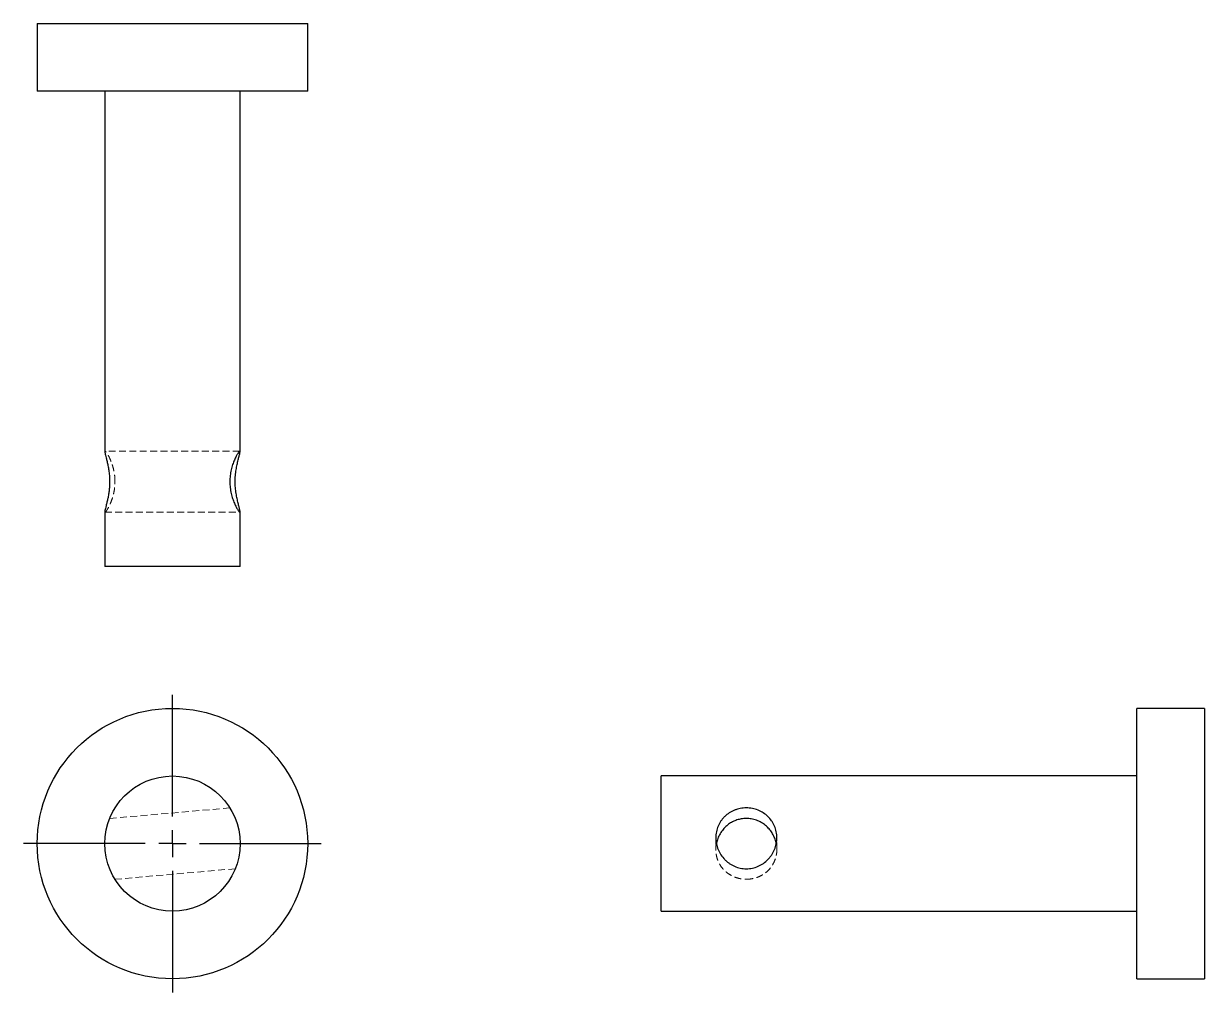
# Model space of a CAD drawing. Header units: millimetres. Extents: x 56 to 273, y 30 to 208.
import ezdxf

# ---------------------------------------------------------------- set-up
doc = ezdxf.new("R2010")
doc.units = ezdxf.units.MM
doc.linetypes.add('HIDDEN', pattern=[1.905, 1.27, -0.635])
doc.layers.add('10', color=7, linetype='Continuous')

# ---------------------------------------------------------------- blocks, each defined once
blk = doc.blocks.new('SW_CENTERMARKSYMBOL_0')
at = {"layer": '10', "color": 0}
for p, q in [((0, 5), (0, 27.4)), ((0, 0), (0, 2.5)), ((-5, 0), (-27.4, 0)), ((0, 0), (-2.5, 0)), ((0, 0), (0, -2.5)), ((0, 0), (2.5, 0)), ((5, 0), (27.4, 0)), ((0, -5), (0, -27.4))]:
    blk.add_line(p, q, dxfattribs=at)

msp = doc.modelspace()

# ---------------------------------------------------------------- linework, layer by layer
at = {"color": 7, "linetype": 'Continuous', "lineweight": 25}
for p, q in [((58.1, 208), (58.1, 195.55)), ((58.1, 208), (107.9, 208)), ((107.9, 195.55), (107.9, 208)), ((107.9, 195.55), (58.1, 195.55)), ((70.55, 195.55), (70.55, 129.17)), ((95.45, 129.16), (95.45, 195.55)), ((70.55, 118.16), (70.55, 108)), ((95.45, 108), (95.45, 118.16)), ((95.45, 108), (70.55, 108)), ((273, 81.9), (260.55, 81.9)), ((260.55, 32.2), (260.55, 81.9)), ((273, 81.9), (273, 32.2)), ((260.55, 69.45), (173, 69.45)), ((173, 44.55), (173, 69.45)), ((173, 44.55), (260.55, 44.55)), ((260.55, 32.1), (260.55, 32.2)), ((260.55, 32.1), (273, 32.1)), ((273, 32.2), (273, 32.1))]:
    msp.add_line(p, q, dxfattribs=at)
at = {"color": 7, "linetype": 'HIDDEN', "lineweight": 18}
for p, q in [((95.4, 129.29), (70.61, 129.29)), ((70.55, 118.04), (95.45, 118.04)), ((93.59, 63.57), (71.44, 61.63)), ((183.04, 58.09), (183.04, 55.91)), ((194.29, 55.92), (194.29, 58.08)), ((72.42, 50.43), (94.56, 52.37))]:
    msp.add_line(p, q, dxfattribs=at)
at = {"color": 7, "linetype": 'Continuous', "lineweight": 25}
for radius in [24.9, 12.45]:
    msp.add_circle((83, 57), radius, dxfattribs=at)
for points, knots in [([(70.55, 129.17), (70.55, 129.16), (70.54, 129.12), (70.58, 128.9), (70.67, 128.53), (70.8, 128.02), (70.97, 127.38), (71.14, 126.63), (71.29, 125.76), (71.4, 124.83), (71.45, 123.88), (71.44, 122.98), (71.36, 122.12), (71.25, 121.32), (71.11, 120.56), (70.94, 119.85), (70.78, 119.22), (70.65, 118.7), (70.56, 118.33), (70.56, 118.21), (70.56, 118.16)], [0, 0, 0, 0, 0.009773, 0.066027, 0.121667, 0.178695, 0.238804, 0.300508, 0.36305, 0.427679, 0.485644, 0.545604, 0.599075, 0.653976, 0.709958, 0.76729, 0.828692, 0.891829, 0.953675, 1, 1, 1, 1]), ([(94.56, 123.66), (94.56, 123.29), (94.57, 122.92), (94.63, 122.19), (94.67, 121.83), (94.78, 121.15), (94.84, 120.83), (94.94, 120.38), (94.97, 120.23), (95.03, 119.95), (95.07, 119.82), (95.16, 119.43), (95.22, 119.2), (95.33, 118.79), (95.37, 118.62), (95.42, 118.41), (95.43, 118.34), (95.44, 118.23), (95.45, 118.19), (95.45, 118.08), (95.44, 118.04), (95.37, 118.04), (95.32, 118.08), (95.19, 118.22), (95.11, 118.33), (94.93, 118.62), (94.83, 118.79), (94.68, 119.1), (94.62, 119.21), (94.51, 119.44), (94.46, 119.56), (94.3, 119.94), (94.19, 120.23), (93.99, 120.83), (93.9, 121.15), (93.79, 121.66), (93.75, 121.83), (93.69, 122.19), (93.66, 122.37), (93.6, 122.91), (93.58, 123.28), (93.58, 123.84), (93.58, 124.03), (93.6, 124.4), (93.62, 124.59), (93.68, 125.13), (93.74, 125.48), (93.9, 126.17), (93.99, 126.49), (94.19, 127.09), (94.3, 127.38), (94.51, 127.89), (94.62, 128.12), (94.78, 128.43), (94.83, 128.52), (94.93, 128.7), (94.98, 128.78), (95.11, 128.99), (95.19, 129.1), (95.32, 129.25), (95.37, 129.28), (95.42, 129.29), (95.43, 129.28), (95.45, 129.24), (95.45, 129.21), (95.45, 129.1), (95.43, 128.99), (95.39, 128.78), (95.37, 128.7), (95.33, 128.53), (95.3, 128.43), (95.25, 128.23), (95.22, 128.12), (95.16, 127.89), (95.13, 127.77), (95.04, 127.38), (94.97, 127.1), (94.84, 126.5), (94.78, 126.17), (94.67, 125.5), (94.63, 125.15), (94.57, 124.42), (94.56, 124.04), (94.56, 123.66)], [0, 0, 0, 0, 0.03125, 0.03125, 0.0625, 0.0625, 0.09375, 0.09375, 0.109375, 0.109375, 0.125, 0.125, 0.15625, 0.15625, 0.1875, 0.1875, 0.203125, 0.203125, 0.21875, 0.21875, 0.25, 0.25, 0.28125, 0.28125, 0.3125, 0.3125, 0.34375, 0.34375, 0.359375, 0.359375, 0.375, 0.375, 0.40625, 0.40625, 0.4375, 0.4375, 0.453125, 0.453125, 0.46875, 0.46875, 0.5, 0.5, 0.515625, 0.515625, 0.53125, 0.53125, 0.5625, 0.5625, 0.59375, 0.59375, 0.625, 0.625, 0.65625, 0.65625, 0.671875, 0.671875, 0.6875, 0.6875, 0.71875, 0.71875, 0.75, 0.75, 0.765625, 0.765625, 0.78125, 0.78125, 0.8125, 0.8125, 0.828125, 0.828125, 0.84375, 0.84375, 0.859375, 0.859375, 0.875, 0.875, 0.90625, 0.90625, 0.9375, 0.9375, 0.96875, 0.96875, 1, 1, 1, 1]), ([(188.66, 52.37), (188.29, 52.37), (187.92, 52.41), (187.19, 52.56), (186.83, 52.67), (186.15, 52.97), (185.83, 53.14), (185.38, 53.46), (185.23, 53.57), (184.95, 53.81), (184.82, 53.93), (184.43, 54.33), (184.2, 54.62), (183.79, 55.23), (183.62, 55.56), (183.41, 56.07), (183.34, 56.25), (183.23, 56.6), (183.19, 56.79), (183.08, 57.34), (183.04, 57.71), (183.04, 58.46), (183.08, 58.83), (183.22, 59.54), (183.33, 59.9), (183.62, 60.56), (183.79, 60.88), (184.1, 61.32), (184.21, 61.46), (184.44, 61.74), (184.56, 61.87), (184.94, 62.24), (185.23, 62.46), (185.83, 62.85), (186.15, 63.02), (186.66, 63.22), (186.83, 63.28), (187.19, 63.38), (187.37, 63.43), (187.91, 63.53), (188.28, 63.57), (188.84, 63.57), (189.03, 63.56), (189.4, 63.53), (189.59, 63.5), (190.13, 63.4), (190.48, 63.29), (191.17, 63.02), (191.49, 62.85), (192.09, 62.47), (192.38, 62.24), (192.89, 61.75), (193.12, 61.48), (193.43, 61.03), (193.52, 60.88), (193.7, 60.56), (193.78, 60.4), (193.99, 59.9), (194.1, 59.56), (194.25, 58.83), (194.28, 58.46), (194.29, 57.91), (194.28, 57.72), (194.24, 57.35), (194.21, 57.16), (194.1, 56.61), (193.99, 56.26), (193.78, 55.74), (193.7, 55.57), (193.53, 55.24), (193.43, 55.08), (193.23, 54.78), (193.12, 54.63), (192.89, 54.34), (192.77, 54.2), (192.38, 53.8), (192.1, 53.57), (191.5, 53.15), (191.17, 52.97), (190.5, 52.67), (190.15, 52.56), (189.42, 52.41), (189.04, 52.37), (188.66, 52.37)], [0, 0, 0, 0, 0.03125, 0.03125, 0.0625, 0.0625, 0.09375, 0.09375, 0.109375, 0.109375, 0.125, 0.125, 0.15625, 0.15625, 0.1875, 0.1875, 0.203125, 0.203125, 0.21875, 0.21875, 0.25, 0.25, 0.28125, 0.28125, 0.3125, 0.3125, 0.34375, 0.34375, 0.359375, 0.359375, 0.375, 0.375, 0.40625, 0.40625, 0.4375, 0.4375, 0.453125, 0.453125, 0.46875, 0.46875, 0.5, 0.5, 0.515625, 0.515625, 0.53125, 0.53125, 0.5625, 0.5625, 0.59375, 0.59375, 0.625, 0.625, 0.65625, 0.65625, 0.671875, 0.671875, 0.6875, 0.6875, 0.71875, 0.71875, 0.75, 0.75, 0.765625, 0.765625, 0.78125, 0.78125, 0.8125, 0.8125, 0.828125, 0.828125, 0.84375, 0.84375, 0.859375, 0.859375, 0.875, 0.875, 0.90625, 0.90625, 0.9375, 0.9375, 0.96875, 0.96875, 1, 1, 1, 1]), ([(194.17, 57.02), (194.16, 57.06), (194.11, 57.4), (193.9, 58), (193.53, 58.8), (193.02, 59.54), (192.38, 60.21), (191.63, 60.79), (190.76, 61.25), (189.83, 61.53), (188.88, 61.66), (187.98, 61.61), (187.12, 61.43), (186.32, 61.13), (185.56, 60.69), (184.85, 60.13), (184.22, 59.43), (183.7, 58.62), (183.32, 57.79), (183.21, 57.23), (183.16, 56.99)], [0, 0, 0, 0, 0.008562, 0.064835, 0.120494, 0.177542, 0.237672, 0.299397, 0.36196, 0.426611, 0.484597, 0.544577, 0.598066, 0.652986, 0.708988, 0.766339, 0.827763, 0.890922, 0.952789, 1, 1, 1, 1])]:
    msp.add_open_spline(points, degree=3, knots=knots, dxfattribs=at)
at = {"color": 7, "linetype": 'HIDDEN', "lineweight": 18}
for points, knots in [([(72.42, 123.66), (72.42, 123.96), (72.4, 124.55), (72.27, 125.41), (72.09, 126.23), (71.85, 126.99), (71.59, 127.68), (71.3, 128.28), (71.03, 128.77), (70.81, 129.1), (70.66, 129.27), (70.62, 129.27), (70.61, 129.27)], [0, 0, 0, 0, 0.098202, 0.199479, 0.297624, 0.39829, 0.502971, 0.610384, 0.720208, 0.83361, 0.936754, 1, 1, 1, 1]), ([(70.56, 118.16), (70.56, 118.14), (70.55, 118.05), (70.59, 118.03), (70.7, 118.09), (70.87, 118.3), (71.08, 118.64), (71.34, 119.11), (71.61, 119.71), (71.88, 120.42), (72.14, 121.26), (72.31, 122.11), (72.41, 122.92), (72.42, 123.41), (72.42, 123.66)], [0, 0, 0, 0, 0.027562, 0.109129, 0.197146, 0.287863, 0.375843, 0.466145, 0.558752, 0.653747, 0.751614, 0.852622, 0.925536, 1, 1, 1, 1]), ([(183.16, 56.99), (183.14, 56.9), (183.05, 56.55), (183.03, 55.89), (183.09, 55.03), (183.3, 54.17), (183.64, 53.36), (184.11, 52.62), (184.71, 51.96), (185.42, 51.38), (186.26, 50.92), (187.11, 50.62), (187.92, 50.46), (188.41, 50.44), (188.66, 50.43)], [0, 0, 0, 0, 0.026238, 0.107915, 0.196052, 0.286893, 0.374993, 0.465418, 0.558151, 0.653276, 0.751276, 0.852421, 0.925435, 1, 1, 1, 1]), ([(188.66, 50.43), (188.96, 50.44), (189.55, 50.47), (190.41, 50.68), (191.23, 51), (191.99, 51.44), (192.68, 52.01), (193.28, 52.71), (193.77, 53.53), (194.11, 54.42), (194.28, 55.36), (194.31, 56.23), (194.21, 56.78), (194.17, 57.02)], [0, 0, 0, 0, 0.087339, 0.177415, 0.264704, 0.354235, 0.447338, 0.542869, 0.640546, 0.741404, 0.833139, 0.927958, 1, 1, 1, 1])]:
    msp.add_open_spline(points, degree=3, knots=knots, dxfattribs=at)

# ---------------------------------------------------------------- block references
at = {"layer": '10'}
msp.add_blockref('SW_CENTERMARKSYMBOL_0', (83, 57), dxfattribs=at)

doc.saveas('drawing.dxf')
